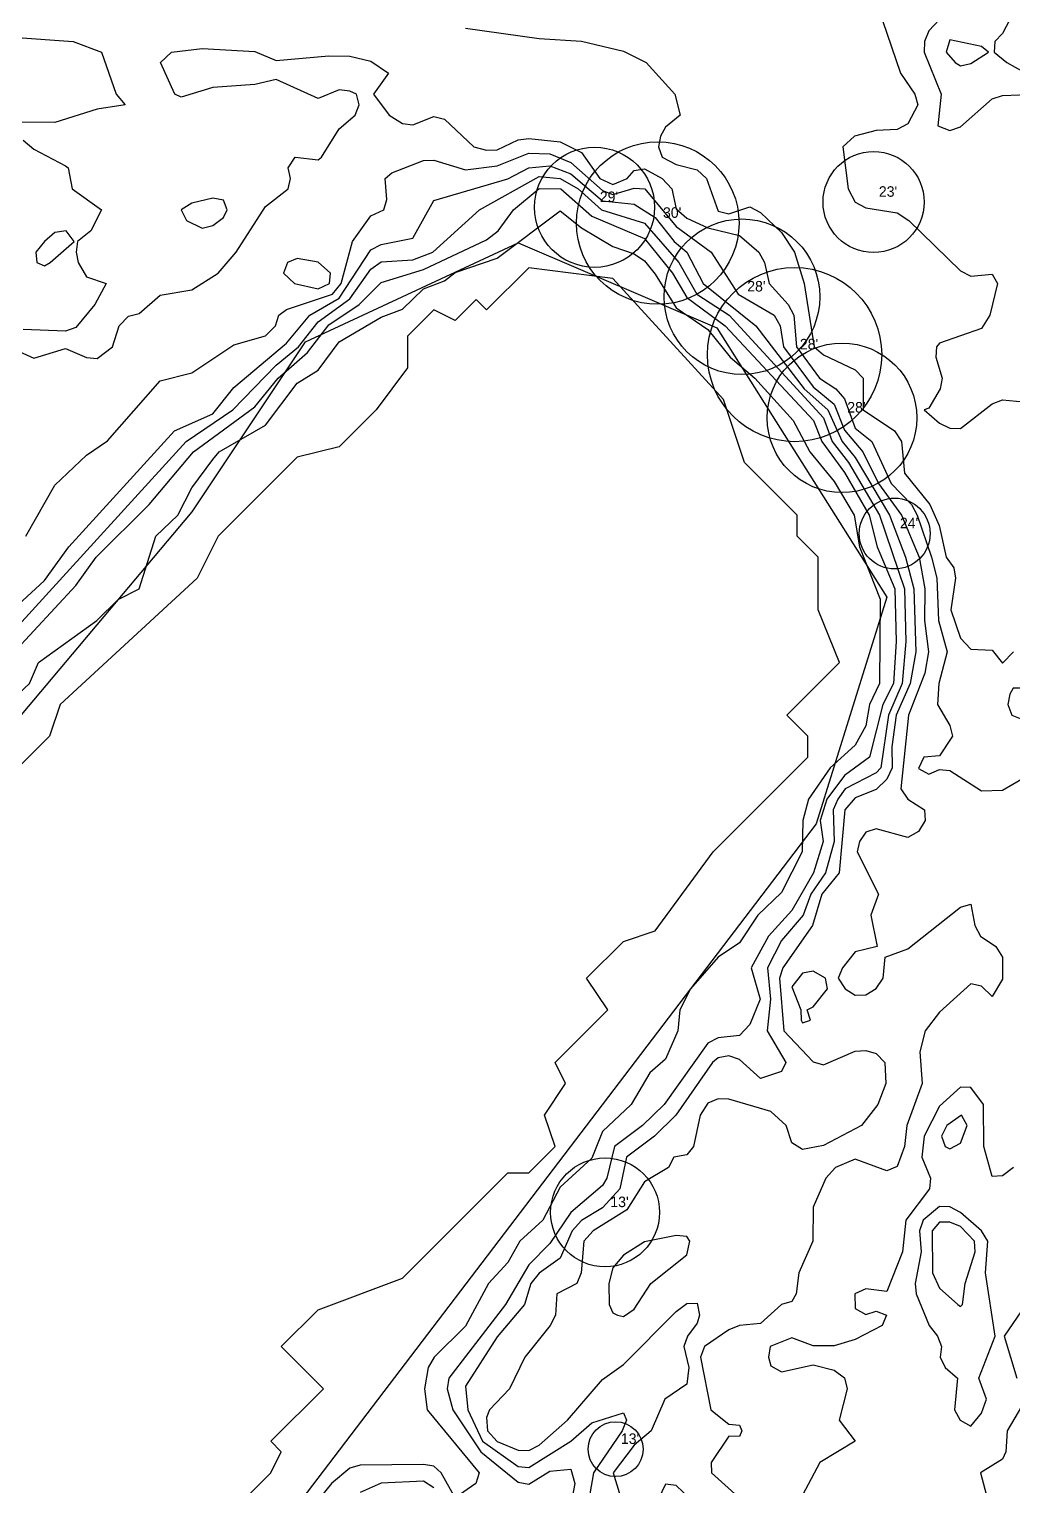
# Model space of a CAD drawing. Extents: x 425736 to 427074, y 1578339 to 1579567.
# Drawn here: x 426066.1 to 426253, y 1578866.5 to 1579143.4 of the extents above; entities that cross this region are included whole.
import ezdxf

# ---------------------------------------------------------------- set-up
doc = ezdxf.new("R2010")
doc.units = 21
doc.header["$MEASUREMENT"] = 0
for name, color, linetype in [('C-TOPO-HALF', 9, 'Continuous'), ('C-TOPO-MAJR', 3, 'Continuous'), ('C-TOPO-MINR', 8, 'Continuous'), ('C-WATR-LIDAR', 5, 'Continuous'), ('C-WATR-OVERTURE', 4, 'Continuous'), ('L-PLNT-ANNO', 92, 'Continuous'), ('L-PLNT-TREE', 92, 'Continuous')]:
    doc.layers.add(name, color=color, linetype=linetype)

msp = doc.modelspace()

# ---------------------------------------------------------------- linework, layer by layer
at = {"layer": 'C-TOPO-HALF'}
for points, elevation in [([(426149, 1579143.55), (426163, 1579141.55), (426171, 1579141.1), (426179, 1579139.17), (426183.28, 1579137), (426188.75, 1579131), (426189.79, 1579127), (426187, 1579124.71), (426186.05, 1579123), (426185.64, 1579121), (426186.36, 1579119), (426189, 1579117.62), (426193, 1579116.6), (426194.76, 1579115), (426197, 1579108.77), (426199, 1579108.28), (426203, 1579109.56), (426205, 1579108.5), (426209, 1579104.71), (426211.46, 1579101), (426213.33, 1579095), (426215.22, 1579083), (426217, 1579081.48), (426223, 1579078.64), (426224.55, 1579077), (426224.53, 1579071), (426230.48, 1579067), (426231.81, 1579065), (426232.4, 1579059), (426237.19, 1579053), (426238.96, 1579049), (426240.3, 1579043), (426241.72, 1579041), (426242.06, 1579039), (426241.16, 1579033), (426243, 1579027.61), (426245, 1579025.56), (426249, 1579025.34), (426251, 1579022.87), (426253.1, 1579025)], 72.5), ([(426239, 1579145.16), (426237, 1579143.06), (426236.16, 1579141), (426236.13, 1579139), (426239.35, 1579131), (426238.69, 1579125), (426241, 1579124.1), (426243, 1579124.78), (426249, 1579130.1), (426251, 1579130.77), (426257.47, 1579131)], 73.5), ([(426065.51, 1579047), (426071, 1579056.67), (426077, 1579062.4), (426081, 1579065.15), (426091, 1579076.54), (426097, 1579078.02), (426105, 1579083.34), (426111, 1579085.09), (426112.87, 1579087), (426113.56, 1579089), (426115, 1579090.1), (426123.75, 1579093), (426125.4, 1579095), (426127.53, 1579103), (426131, 1579107.88), (426133.49, 1579109), (426134.02, 1579111), (426133.76, 1579115), (426135, 1579116.05), (426141, 1579118.39), (426143, 1579118.44), (426149, 1579116.6), (426155, 1579117.38), (426161, 1579119.79), (426165, 1579119.63), (426169, 1579117.99), (426175, 1579112.69), (426177, 1579111.9), (426181, 1579113.11), (426183.05, 1579113), (426189, 1579105.83), (426195.65, 1579101), (426200.78, 1579093), (426207.59, 1579089), (426208.74, 1579087), (426209.37, 1579083), (426215, 1579075.38), (426219, 1579072.07), (426221, 1579067.13), (426224.48, 1579063), (426227.46, 1579057), (426231.82, 1579051), (426235.13, 1579043), (426236.22, 1579037), (426236.16, 1579031), (426236.95, 1579025), (426236.21, 1579021), (426233.11, 1579013), (426231.69, 1578999), (426233, 1578997.05), (426236.2, 1578995), (426236.29, 1578993), (426235, 1578990.88), (426233, 1578989.73), (426227, 1578991.41), (426225, 1578990.74), (426223.84, 1578989), (426223.41, 1578987), (426227.41, 1578979), (426225.99, 1578975), (426227.21, 1578969), (426223, 1578968.01), (426220.59, 1578965), (426219.79, 1578963), (426221.08, 1578961), (426223, 1578959.75), (426225, 1578959.86), (426227, 1578961.06), (426228.33, 1578963), (426228.7, 1578967), (426233, 1578968.61), (426243, 1578976.51), (426245, 1578977.05), (426245.76, 1578973), (426246.79, 1578971), (426249.69, 1578969), (426251, 1578967), (426251, 1578962.8), (426249, 1578959.52), (426247, 1578961.52), (426245, 1578961.95), (426239, 1578956.56), (426236.28, 1578953), (426235.29, 1578949), (426235.75, 1578943), (426232.81, 1578935), (426232.35, 1578931), (426231, 1578927.22), (426229, 1578926.39), (426223, 1578928.64), (426219.26, 1578927), (426217.44, 1578925), (426215, 1578919.5), (426214.97, 1578913), (426212.27, 1578907), (426211.8, 1578903), (426211, 1578901.56), (426209, 1578900.98), (426205, 1578897.4), (426201, 1578897.01), (426199, 1578896.19), (426194.39, 1578893), (426193.65, 1578891), (426195.61, 1578881), (426199, 1578878.24), (426201, 1578878.04), (426201.5, 1578877), (426201, 1578875.92), (426199, 1578876), (426195.63, 1578871), (426195.69, 1578869), (426200.12, 1578865)], 71.5), ([(426059.47, 1579025), (426095.96, 1579065), (426104.78, 1579071), (426113, 1579079.52), (426117.3, 1579083), (426121, 1579087.74), (426127, 1579092.12), (426131, 1579097.73), (426133, 1579099.12), (426139, 1579099.51), (426142.78, 1579101), (426151.63, 1579109), (426163, 1579115.38), (426167, 1579114.95), (426170.37, 1579113), (426174.79, 1579109), (426183, 1579106.47), (426189.51, 1579099), (426192.9, 1579093), (426199.04, 1579089), (426217, 1579069.47), (426218.62, 1579065), (426221.75, 1579061), (426227.61, 1579051), (426232.38, 1579037), (426232.64, 1579027), (426231.91, 1579019), (426229.32, 1579013), (426227.85, 1579003), (426227, 1579002.03), (426221.12, 1578999), (426219.74, 1578997), (426218.83, 1578995), (426219.03, 1578989), (426217.39, 1578983), (426214.57, 1578979), (426213.1, 1578975), (426209, 1578970.14), (426206.35, 1578965), (426206.94, 1578959), (426206.28, 1578953), (426209.83, 1578947), (426209, 1578945.28), (426205, 1578943.97), (426201, 1578947.58), (426199, 1578948.25), (426197, 1578947.88), (426195.93, 1578947), (426188.93, 1578937), (426184.89, 1578933), (426179.55, 1578929), (426178.33, 1578923), (426175, 1578919.38), (426171, 1578916.96), (426169.25, 1578915), (426167, 1578909.83), (426163, 1578906.96), (426161.37, 1578905), (426160.22, 1578901), (426155, 1578894.84), (426149, 1578885.5), (426149.41, 1578881), (426152.23, 1578875), (426159, 1578870.24), (426161, 1578870.02), (426169, 1578875), (426173, 1578878.54), (426179, 1578880.44), (426179.55, 1578879), (426178.74, 1578877), (426173.32, 1578869), (426172.6, 1578865)], 70.5), ([(426063, 1579016.03), (426066.18, 1579019), (426067.88, 1579023), (426078.97, 1579031), (426083, 1579034.97), (426086.99, 1579037), (426090.17, 1579047), (426094.34, 1579051), (426097, 1579056.22), (426101, 1579061.57), (426102.2, 1579063), (426111, 1579068.1), (426117, 1579076.06), (426121, 1579078.55), (426125, 1579083.95), (426133, 1579088.61), (426137, 1579090.13), (426141, 1579094.02), (426145, 1579095.51), (426147, 1579097.12), (426155, 1579099.84), (426167, 1579108.8), (426171, 1579105.6), (426177, 1579102.05), (426181, 1579100.67), (426183, 1579099.3), (426185, 1579096.79), (426189, 1579090.41), (426195, 1579086.26), (426199.26, 1579081), (426203.97, 1579077), (426211.24, 1579069), (426214.39, 1579063), (426219, 1579057.42), (426222.84, 1579051), (426223.81, 1579045), (426227.77, 1579035), (426227.65, 1579019), (426225.75, 1579015), (426225, 1579010.97), (426223, 1579007.3), (426218.26, 1579003), (426214.12, 1578997), (426213.06, 1578993), (426212.94, 1578987), (426209, 1578979.31), (426204.54, 1578975), (426201, 1578969.75), (426196.99, 1578967), (426191.74, 1578961), (426189.72, 1578957), (426189.3, 1578953), (426187, 1578947.64), (426184.03, 1578945), (426180.44, 1578939), (426175, 1578933.87), (426173, 1578928.8), (426167, 1578923.3), (426163.66, 1578917), (426159.3, 1578913), (426157, 1578908.97), (426153.35, 1578905), (426149, 1578896.89), (426143.03, 1578891), (426141.88, 1578889), (426141.21, 1578885), (426141.71, 1578881), (426151.57, 1578869), (426150.97, 1578867), (426147, 1578864.25), (426144.34, 1578869), (426143, 1578870.28), (426141, 1578870.61), (426129, 1578870.46), (426127, 1578869.92), (426123.55, 1578867), (426117.07, 1578859)], 69.5), ([(426255.44, 1578901), (426251.3, 1578895), (426253.69, 1578887)], 72.5), ([(426255.4, 1578883), (426251.9, 1578877), (426251.64, 1578873), (426251, 1578871.6), (426246.81, 1578869), (426249.49, 1578859)], 72.5), ([(426193, 1578862.82), (426189, 1578866.59), (426187, 1578866.86), (426184.16, 1578861)], 71.5)]:
    msp.add_lwpolyline(points, dxfattribs=dict(at, elevation=elevation))
for points, elevation in [([(426096.02, 1579107), (426099, 1579105.55), (426101, 1579106.07), (426103, 1579107.55), (426103.72, 1579109), (426103, 1579110.88), (426101, 1579111.26), (426097, 1579110.28), (426095, 1579109), (426096.02, 1579107)], 72.5), ([(426252.73, 1579013), (426255, 1579012.1), (426255.86, 1579013), (426256.68, 1579015), (426255, 1579018.09), (426253, 1579018.09), (426252.39, 1579017), (426251.98, 1579015), (426252.73, 1579013)], 72.5), ([(426212.76, 1578955), (426213, 1578954.5), (426214.51, 1578955), (426213.9, 1578957), (426215, 1578957.55), (426217.73, 1578961), (426217.36, 1578963), (426215, 1578964.35), (426213, 1578963.93), (426211, 1578961.34), (426212.68, 1578957), (426212.76, 1578955)], 71.5), ([(426240.12, 1578931), (426241, 1578930.57), (426243, 1578931.65), (426244.28, 1578935), (426243.21, 1578937), (426240.39, 1578935), (426239.42, 1578933), (426240.12, 1578931)], 72.5), ([(426242.92, 1578879), (426245, 1578877.88), (426247, 1578880.33), (426247.96, 1578883), (426246.48, 1578887), (426249.61, 1578895), (426247.78, 1578907), (426248.19, 1578913), (426246.99, 1578915), (426243, 1578918.47), (426241, 1578919.58), (426239, 1578919.62), (426235.92, 1578917), (426235.22, 1578915), (426235.53, 1578911), (426234.38, 1578905), (426234.57, 1578903), (426237.07, 1578897), (426238.65, 1578895), (426239.4, 1578893), (426239.15, 1578891), (426240.08, 1578889), (426242.41, 1578887), (426241.86, 1578881), (426242.92, 1578879)], 72.5), ([(426177.87, 1578899), (426179, 1578898.73), (426181, 1578900.11), (426184.18, 1578905), (426191, 1578910.43), (426191.6, 1578913), (426191, 1578913.94), (426189, 1578914.12), (426183, 1578912.89), (426179, 1578910.4), (426177, 1578907.99), (426176.22, 1578905), (426176.3, 1578901), (426177, 1578899.43), (426177.87, 1578899)], 71.5)]:
    msp.add_lwpolyline(points, close=True, dxfattribs=dict(at, elevation=elevation))
at = {"layer": 'C-TOPO-MAJR', "elevation": 70}
for points in [[(426063, 1579024.68), (426075, 1579037.63), (426078.81, 1579043), (426088.89, 1579053), (426097.34, 1579063), (426109, 1579071.57), (426113.4, 1579077), (426119, 1579081.88), (426123, 1579087.16), (426128.82, 1579091), (426133, 1579095.23), (426141, 1579097.67), (426153, 1579103.34), (426155.2, 1579105), (426158.11, 1579109), (426163, 1579113.09), (426167.07, 1579113), (426173, 1579107.81), (426183, 1579103.55), (426188.29, 1579097), (426191, 1579092.37), (426198.3, 1579087), (426215.09, 1579069), (426216.65, 1579065), (426221, 1579059.08), (426225.68, 1579051), (426227.19, 1579045), (426230.54, 1579037), (426230.78, 1579027), (426230.29, 1579019), (426228.25, 1579015), (426225.75, 1579005), (426221, 1579001.53), (426217.62, 1578997), (426216.33, 1578993), (426216.93, 1578989), (426215.08, 1578983), (426211, 1578975.87), (426206.55, 1578971), (426203.26, 1578965), (426204.93, 1578959), (426203, 1578954.23), (426201, 1578952.09), (426197, 1578951.67), (426195, 1578950.66), (426186.74, 1578939), (426182.63, 1578935), (426177.26, 1578931), (426175.85, 1578925), (426175, 1578923.6), (426169, 1578918.47), (426165, 1578912.59), (426161, 1578908.52), (426156.61, 1578901), (426145.85, 1578887), (426145.53, 1578885), (426146.6, 1578881), (426151.89, 1578873), (426159, 1578867.23), (426161, 1578866.88), (426165, 1578869.31), (426169, 1578869.7), (426169.73, 1578867), (426169, 1578863)], [(426143, 1578866.18), (426141, 1578867.45), (426133, 1578867.02), (426129, 1578865.3)]]:
    msp.add_lwpolyline(points, dxfattribs=at)
at = {"layer": 'C-TOPO-MINR'}
for points, elevation in [([(426251.8, 1579137), (426255, 1579135.23), (426261, 1579137.62), (426269, 1579138.74), (426271, 1579136.51), (426273, 1579137.66), (426273.8, 1579139), (426274.57, 1579143), (426273, 1579145.78), (426267, 1579150.08), (426263, 1579152.04), (426259, 1579151.98), (426257, 1579151.26), (426254.37, 1579149), (426251, 1579142.5), (426249.52, 1579141), (426249.4, 1579139), (426251.8, 1579137)], 74), ([(426242, 1579137), (426243, 1579136.36), (426245, 1579136.85), (426248.34, 1579139), (426247, 1579140.05), (426241, 1579141.32), (426240.27, 1579139), (426242, 1579137)], 74), ([(426067.54, 1579099), (426069, 1579098.4), (426070.1, 1579099), (426074.65, 1579103), (426073.12, 1579105), (426071, 1579104.68), (426069, 1579103.02), (426067.38, 1579101), (426067.54, 1579099)], 72), ([(426116.53, 1579095), (426121, 1579094.02), (426123.16, 1579095), (426123.34, 1579097), (426121, 1579099.07), (426117, 1579099.76), (426115.19, 1579099), (426114.44, 1579097), (426116.53, 1579095)], 72), ([(426242.48, 1578901), (426243, 1578900.6), (426243.38, 1578901), (426243.91, 1578905), (426245.82, 1578911), (426245.69, 1578913), (426243, 1578915.82), (426241, 1578916.67), (426239, 1578916.63), (426237.61, 1578915), (426237.69, 1578907), (426239, 1578904.12), (426242.48, 1578901)], 73)]:
    msp.add_lwpolyline(points, close=True, dxfattribs=dict(at, elevation=elevation))
for points, elevation in [([(426228.2, 1579145), (426231.63, 1579135), (426234.36, 1579131), (426234.9, 1579129), (426233, 1579125.33), (426231, 1579124.29), (426227, 1579124.1), (426222.89, 1579123), (426220.63, 1579121), (426221.65, 1579113), (426223, 1579110.45), (426225, 1579109.39), (426231, 1579108.43), (426233.2, 1579107), (426243, 1579097.42), (426245, 1579096.4), (426249, 1579096.79), (426250.01, 1579095), (426248.56, 1579089), (426247, 1579086.45), (426239, 1579083.66), (426238.48, 1579083), (426238.33, 1579081), (426239.51, 1579077), (426239.16, 1579075), (426237, 1579071.35), (426236.09, 1579071), (426239, 1579068.5), (426241, 1579067.51), (426243, 1579067.47), (426249, 1579072.12), (426251, 1579072.9), (426255, 1579072.54)], 73), ([(426063, 1579141.81), (426074.48, 1579141), (426079.84, 1579139), (426082.65, 1579131), (426084.32, 1579129), (426079, 1579128.14), (426071, 1579125.6), (426061, 1579125.67)], 72), ([(426062.27, 1579083), (426067, 1579080.81), (426073, 1579082.69), (426077, 1579080.96), (426079, 1579080.76), (426081.93, 1579083), (426083.18, 1579087), (426085, 1579088.79), (426087, 1579089.3), (426091, 1579092.82), (426097, 1579093.81), (426101.99, 1579097), (426105.41, 1579101), (426111, 1579109.65), (426115.29, 1579113), (426115.76, 1579115), (426115.29, 1579117), (426116.63, 1579119), (426121, 1579118.51), (426121.66, 1579119), (426125, 1579124.41), (426128.05, 1579127), (426128.79, 1579129), (426128.26, 1579131), (426127, 1579131.55), (426125, 1579131.84), (426121, 1579130.19), (426113, 1579133.76), (426109, 1579132.81), (426101, 1579132.29), (426095, 1579130.44), (426093.77, 1579131), (426091.04, 1579137), (426093.13, 1579139), (426099, 1579139.65), (426109, 1579139.11), (426113, 1579137.37), (426123, 1579138.29), (426127, 1579138.19), (426131, 1579137.28), (426134.39, 1579135), (426131.54, 1579131), (426134.46, 1579127), (426137, 1579125.43), (426139, 1579125.18), (426143, 1579126.75), (426145, 1579126.24), (426150.55, 1579121), (426153, 1579120.38), (426155, 1579120.44), (426159, 1579122.35), (426161, 1579122.59), (426167, 1579121.93), (426171, 1579119.91), (426174.53, 1579115), (426177, 1579113.83), (426179.68, 1579115), (426181, 1579116.52), (426183, 1579116.79), (426186.33, 1579115), (426188.18, 1579113), (426189, 1579109.23), (426191, 1579107.46), (426195, 1579105.61), (426201, 1579104.13), (426204.7, 1579101), (426205.77, 1579099), (426206.64, 1579095), (426210.29, 1579091), (426211.32, 1579089), (426211.88, 1579083), (426216.25, 1579077), (426219.35, 1579075), (426221, 1579073.07), (426223, 1579067.55), (426226.18, 1579065), (426229.83, 1579057), (426233.7, 1579053), (426234.8, 1579051), (426237.52, 1579043), (426238.5, 1579039), (426238.83, 1579031), (426240.49, 1579025), (426238.9, 1579019), (426238.63, 1579015), (426240.99, 1579011), (426241.48, 1579009), (426239, 1579005.27), (426236.03, 1579005), (426235, 1579002.86), (426237, 1579001.79), (426239, 1579002.64), (426241, 1579002.47), (426247, 1578998.6), (426251, 1578998.74), (426254.92, 1579001)], 72), ([(426065, 1579122.25), (426067, 1579120.52), (426073, 1579117.38), (426073.54, 1579117), (426074.26, 1579113), (426079.88, 1579109), (426077.83, 1579105), (426075.32, 1579103), (426075.07, 1579101), (426075.41, 1579099), (426077, 1579096.3), (426080.77, 1579095), (426078.58, 1579091), (426075, 1579086.67), (426073, 1579085.94), (426065, 1579086.28)], 72), ([(426059, 1579029.42), (426069, 1579038.58), (426073.64, 1579045), (426093.73, 1579067), (426101, 1579070.25), (426105, 1579075.24), (426115, 1579083.71), (426119.45, 1579089), (426125, 1579092.21), (426131, 1579101.41), (426133, 1579102.4), (426139, 1579103.64), (426143, 1579110.82), (426157, 1579114.93), (426161, 1579117), (426165, 1579117.41), (426169, 1579115.84), (426175, 1579110.7), (426181, 1579110.09), (426185, 1579107.53), (426188.62, 1579103), (426191, 1579101), (426194.1, 1579095), (426204.14, 1579087), (426213.32, 1579075), (426217.81, 1579071), (426220.51, 1579065), (426223, 1579061.97), (426229.52, 1579051), (426232.55, 1579043), (426234.14, 1579037), (426234.5, 1579025), (426233.46, 1579019), (426230.8, 1579013), (426229.94, 1579007), (426230.05, 1579003), (426229, 1579000.8), (426227, 1578998.89), (426223, 1578997.3), (426221.03, 1578995), (426219.97, 1578983), (426216.7, 1578979), (426214.91, 1578973), (426209.29, 1578965), (426208.62, 1578963), (426209.45, 1578953), (426215, 1578947.11), (426217, 1578946.51), (426223, 1578949.14), (426225, 1578949.26), (426227, 1578948.67), (426228.64, 1578947), (426228.84, 1578943), (426227.3, 1578939), (426224.19, 1578935), (426217, 1578931.2), (426213, 1578930.46), (426211, 1578931.69), (426209.92, 1578935), (426207, 1578937.68), (426199, 1578940.02), (426197, 1578940.11), (426195, 1578939.24), (426193.53, 1578937), (426192.31, 1578931), (426191, 1578929.46), (426188.55, 1578929), (426187.53, 1578927), (426183, 1578924.3), (426179.65, 1578919), (426173.22, 1578915), (426171.47, 1578913), (426170.95, 1578907), (426170.11, 1578905), (426166.31, 1578903), (426166.07, 1578899), (426165.07, 1578897), (426160.27, 1578891), (426157.34, 1578885), (426153.56, 1578881), (426153, 1578879.53), (426153.14, 1578877), (426155, 1578874.94), (426159, 1578873.32), (426161, 1578873.22), (426163, 1578874.28), (426168.36, 1578879), (426175, 1578886.72), (426179, 1578889.6), (426189, 1578899.64), (426191, 1578901.2), (426193, 1578901.26), (426193.45, 1578899), (426193, 1578897.43), (426191.14, 1578895), (426190.46, 1578893), (426191.38, 1578889), (426191, 1578885.88), (426186.85, 1578883), (426184.25, 1578877), (426181, 1578874.25), (426177.03, 1578869), (426178.85, 1578863)], 71), ([(426253.06, 1578927), (426251, 1578925.47), (426249, 1578925.3), (426247.45, 1578931), (426247.38, 1578939), (426245, 1578942.26), (426243, 1578942.29), (426239, 1578938.69), (426236.08, 1578933), (426235.69, 1578929), (426237.29, 1578925), (426237.1, 1578923), (426232.63, 1578917), (426231.97, 1578911), (426229, 1578903.46), (426225, 1578903.96), (426222.91, 1578903), (426223, 1578900.24), (426225, 1578899.12), (426227, 1578899.7), (426228.94, 1578899), (426228.12, 1578897), (426223, 1578894.33), (426219, 1578893.13), (426215, 1578893.11), (426211, 1578894.65), (426206.88, 1578893), (426206.52, 1578891), (426207, 1578889.35), (426209, 1578888.21), (426215, 1578889.55), (426219, 1578888.5), (426221, 1578887.05), (426221.51, 1578885), (426219.97, 1578879), (426222.98, 1578875), (426216.32, 1578871), (426213, 1578864.76)], 72)]:
    msp.add_lwpolyline(points, dxfattribs=dict(at, elevation=elevation))
at = {"layer": 'C-WATR-LIDAR', "elevation": 69.35}
msp.add_lwpolyline([(426103, 1578860), (426112, 1578869), (426114, 1578873), (426112, 1578875), (426122, 1578885), (426114, 1578893), (426121, 1578900), (426137, 1578906), (426157, 1578926), (426161, 1578926), (426166, 1578931), (426164, 1578937), (426168, 1578943), (426166, 1578947), (426176, 1578957), (426172, 1578963), (426179, 1578970), (426185, 1578972), (426196, 1578987), (426214, 1579005), (426214, 1579009), (426210, 1579013), (426220, 1579023), (426216, 1579033), (426216, 1579043), (426212, 1579047), (426212, 1579051), (426202, 1579061), (426198, 1579073), (426177, 1579096), (426161, 1579098), (426153, 1579090), (426151, 1579092), (426147, 1579088), (426143, 1579090), (426138, 1579085), (426138, 1579079), (426132, 1579071), (426125, 1579064), (426117, 1579062), (426102, 1579047), (426098, 1579039), (426072, 1579015), (426070, 1579009), (426036, 1578975)], dxfattribs=at)
at = {"layer": 'C-WATR-OVERTURE'}
msp.add_lwpolyline([(426229.02, 1579035.43), (426215.58, 1578992.35), (426078.24, 1578811.94), (425889.73, 1578601.89), (425854.71, 1578596.5), (425822.4, 1578604.58), (425784.71, 1578639.57), (425776.61, 1578653.04), (425782.02, 1578688.06), (425873.56, 1578782.3), (425997.45, 1578933.12), (426097.09, 1579051.6), (426118.61, 1579083.91), (426159, 1579102.76), (426196.72, 1579086.61), (426229.02, 1579035.43)], close=True, dxfattribs=at)
at = {"layer": 'L-PLNT-TREE'}
for centre, radius in [((426185.5, 1579106.5), 15.44), ((426173.5, 1579109.5), 11.41), ((426226.5, 1579110.5), 9.6), ((426201.5, 1579092.5), 14.78), ((426211.5, 1579081.5), 16.55), ((426220.5, 1579069.5), 14.21), ((426230.5, 1579047.5), 6.73), ((426175.5, 1578918.5), 10.35), ((426177.5, 1578873.5), 5.22)]:
    msp.add_circle(centre, radius, dxfattribs=at)

# ---------------------------------------------------------------- texts
at = {"layer": 'L-PLNT-ANNO'}
for s, p in [("23'", (426227.5, 1579111.5)), ("29'", (426174.5, 1579110.5)), ("30'", (426186.5, 1579107.5)), ("28'", (426202.5, 1579093.5)), ("28'", (426212.5, 1579082.5)), ("28'", (426221.5, 1579070.5)), ("24'", (426231.5, 1579048.5)), ("13'", (426176.5, 1578919.5)), ("13'", (426178.5, 1578874.5))]:
    msp.add_text(s, height=2, dxfattribs=at).set_placement(p)

doc.saveas('drawing.dxf')
